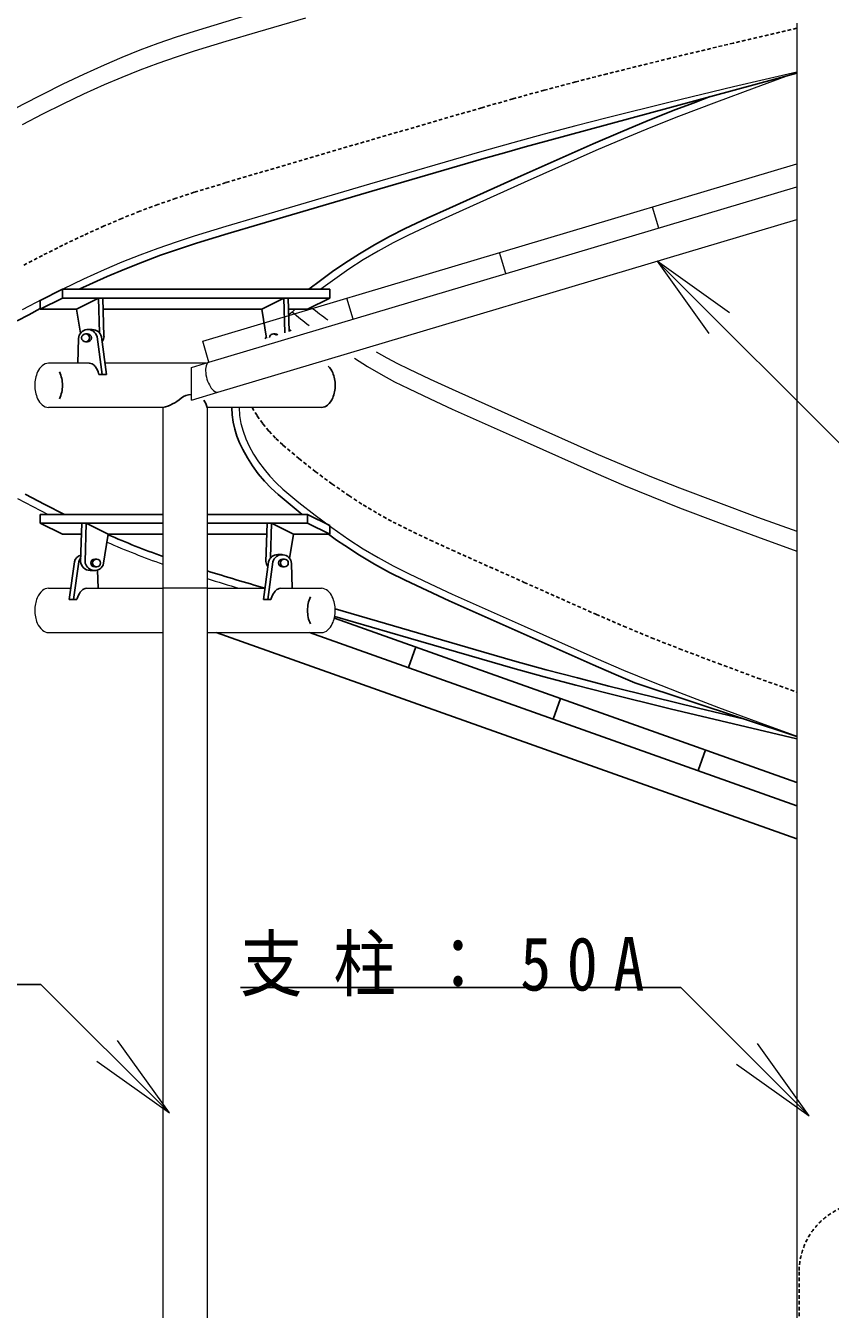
# Model space of a CAD drawing. Units: millimetres at full size; details may follow other scales. Extents: x 0 to 15000, y -1655 to 10280.
# Drawn here: x 1325 to 2424, y 2129 to 3884 of the extents above; entities that cross this region are included whole.
import ezdxf

# ---------------------------------------------------------------- set-up
doc = ezdxf.new("R2010")
doc.units = ezdxf.units.MM
doc.linetypes.add('USER4', pattern=[8, 5, -3])
for name, color, linetype, lineweight in [('外形', 2, 'Continuous', 25), ('文字', 2, 'Continuous', 13), ('補助', 2, 'Continuous', 25), ('隠線', 4, 'USER4', 25)]:
    doc.layers.add(name, color=color, linetype=linetype, lineweight=lineweight)
doc.styles.add('ＭＳ ゴシック', font='')
doc.styles.get('ＭＳ ゴシック').set_extended_font_data('MS Gothic')

# ---------------------------------------------------------------- blocks, each defined once
blk = doc.blocks.new('open_arrow')
at = {"color": 0, "linetype": 'Continuous', "lineweight": -2}
blk.add_lwpolyline([(7.5, 1.25), (0, 0), (7.5, -1.25)], dxfattribs=at)

msp = doc.modelspace()

# ---------------------------------------------------------------- linework, layer by layer
at = {"layer": '外形', "color": 7, "lineweight": 13}
for p, q in [((2378.245, 3887.167), (2378.245, 1587.167)), ((1566.623, 3452.498), (2378.245, 3694.727)), ((1575.203, 3423.751), (2378.245, 3663.419)), ((2189.547, 3607.102), (2180.967, 3635.849)), ((1587.415, 3382.835), (2378.245, 3618.858)), ((1980.835, 3544.812), (1972.255, 3573.559)), ((1772.123, 3482.522), (1763.543, 3511.269)), ((1575.203, 3423.751), (1566.623, 3452.498)), ((1411.812, 3422.417), (1356.161, 3422.417)), ((1570.734, 3422.417), (1433.289, 3422.417)), ((1551.18, 3416.582), (1575.203, 3423.751)), ((1551.18, 3372.02), (1551.18, 3416.582)), ((1551.18, 3372.02), (1587.415, 3382.835)), ((1512.22, 3361.917), (1356.161, 3361.917)), ((1512.22, 3361.917), (1512.22, 1587.167)), ((1728.779, 3361.917), (1572.72, 3361.917)), ((1572.72, 3361.917), (1572.72, 1587.167)), ((1356.161, 3114.734), (1386.44, 3114.734)), ((1407.918, 3114.734), (1512.22, 3114.734)), ((1572.72, 3114.734), (1512.22, 3114.734)), ((1572.72, 3114.734), (1651.65, 3114.734)), ((1673.128, 3114.734), (1728.779, 3114.734)), ((1356.161, 3054.234), (1512.22, 3054.234)), ((1572.72, 3054.234), (1728.779, 3054.234))]:
    msp.add_line(p, q, dxfattribs=at)
for points in [[(1775.795, 3941.436), (1708.756, 3921.787), (1641.735, 3902.078), (1598.419, 3889.152), (1555.196, 3875.917), (1530.203, 3867.852), (1505.401, 3859.217), (1480.803, 3850.016), (1456.423, 3840.254), (1432.272, 3829.936), (1403.871, 3817.088), (1375.723, 3803.694), (1347.838, 3789.76), (1320.227, 3775.291), (1292.901, 3760.292)], [(1707.137, 3894.111), (1641.735, 3874.878), (1598.419, 3861.952), (1555.196, 3848.717), (1530.203, 3840.652), (1505.401, 3832.017), (1480.803, 3822.816), (1456.423, 3813.054), (1432.272, 3802.736), (1403.871, 3789.888), (1375.723, 3776.494), (1347.838, 3762.56), (1320.227, 3748.091)], [(2378.245, 3820.237), (2291.736, 3800.017), (2205.361, 3779.235), (2119.122, 3757.892), (2076.122, 3746.892), (2033.224, 3735.499), (1990.431, 3723.716), (1947.748, 3711.542), (1794.696, 3666.965), (1641.735, 3622.078), (1598.419, 3609.152), (1555.196, 3595.917), (1530.203, 3587.852), (1505.401, 3579.217), (1480.803, 3570.016), (1456.423, 3560.254), (1432.272, 3549.936), (1403.871, 3537.088), (1375.723, 3523.694), (1347.838, 3509.76), (1320.227, 3495.291)], [(2371.874, 3817.21), (2320.007, 3798.441), (2268.298, 3779.245), (2216.748, 3759.622), (2178.873, 3744.671), (2141.245, 3729.106), (2103.875, 3712.932), (2005.752, 3669.301), (1907.786, 3625.317), (1877.602, 3611.488), (1847.581, 3597.307), (1826.67, 3586.804), (1806.159, 3575.541), (1786.075, 3563.534), (1766.445, 3550.797), (1753.454, 3541.867), (1740.615, 3532.72), (1727.931, 3523.36)], [(1773.859, 3429.191), (1791.763, 3417.885), (1810.031, 3407.177), (1828.644, 3397.081), (1847.581, 3387.607), (1877.482, 3373.477), (1907.548, 3359.7), (2005.632, 3315.663), (2103.875, 3271.982), (2141.584, 3255.666), (2179.556, 3239.972), (2217.78, 3224.903), (2271.098, 3204.651), (2324.587, 3184.859), (2378.245, 3165.526)], [(1803.585, 3438.063), (1818.048, 3429.931), (1832.716, 3422.177), (1847.581, 3414.807), (1877.482, 3400.677), (1907.548, 3386.9), (2005.632, 3342.863), (2103.875, 3299.182), (2141.584, 3282.866), (2179.556, 3267.172), (2217.78, 3252.103), (2271.098, 3231.851), (2324.587, 3212.059), (2378.245, 3192.726)], [(1616.265, 3361.917), (1617.125, 3350.918), (1618.963, 3340.038), (1621.762, 3329.366), (1625.501, 3318.985), (1630.151, 3308.979), (1636.263, 3298.076), (1643.048, 3287.578), (1650.477, 3277.525), (1658.522, 3267.959), (1667.151, 3258.916), (1676.33, 3250.432), (1698.052, 3232.151), (1720.317, 3214.535), (1743.103, 3197.599), (1766.39, 3181.359), (1786.034, 3168.613), (1806.132, 3156.595), (1826.657, 3145.321), (1847.581, 3134.807), (1877.482, 3120.677), (1907.548, 3106.9), (2005.632, 3062.863), (2103.875, 3019.182), (2141.584, 3002.866), (2179.556, 2987.172), (2217.78, 2972.103), (2271.098, 2951.851), (2324.587, 2932.059), (2378.245, 2912.726)], [(1313.605, 3237.615), (1334.473, 3226.493), (1355.503, 3215.677)]]:
    msp.add_lwpolyline(points, dxfattribs=at)
for centre, radius, start, end in [((2292.802, 2771.218), 940.636, 129.58049, 130.31864), ((2292.425, 4213.261), 940.061, 230.06416, 231.86545), ((2292.425, 4240.461), 940.061, 232.09668, 233.83495), ((1806.892, 3331.214), 199.215, 140.3344, 141.2935), ((1356.6, 3408.462), 13.962, 91.80343, 131.59989), ((1576.739, 3419.015), 4.979, 107.96539, 158.54583), ((1380.49, 3392.633), 43.208, 155.36142, 180.61801), ((1363.897, 3400.244), 24.952, 131.59989, 155.36142), ((1592.607, 3412.779), 22.029, 158.54583, 181.8607), ((1614.29, 3413.483), 43.723, 181.8607, 197.0537), ((1380.49, 3391.701), 43.208, 179.38199, 204.63858), ((1614.481, 3412.846), 43.723, 196.1818, 211.37481), ((1595.958, 3401.551), 22.029, 211.37481, 234.68968), ((1363.897, 3384.091), 24.952, 204.63858, 228.40011), ((1586.103, 3387.638), 4.979, 234.68968, 285.27011), ((1356.6, 3375.873), 13.962, 228.40011, 268.19657), ((1894.87, 4228.8), 1146.84, 246.40902, 250.50917), ((3434.698, 9194.45), 6345.758, 252.93713, 253.35052), ((1365.261, 3091.461), 26.665, 131.24306, 157.42476), ((1356.25, 3101.738), 12.996, 90.39155, 131.24306), ((1728.339, 3100.779), 13.962, 48.40011, 88.19657), ((1721.043, 3092.561), 24.952, 24.63858, 48.40011), ((1381.076, 3084.885), 43.793, 157.42476, 180.52452), ((1704.449, 3084.95), 43.208, 359.38199, 24.63858), ((1381.076, 3084.084), 43.793, 179.47548, 202.57524), ((1704.449, 3084.018), 43.208, 335.36142, 0.61801), ((1365.261, 3077.508), 26.665, 202.57524, 228.75694), ((1356.25, 3067.231), 12.996, 228.75694, 269.60845), ((1728.339, 3068.19), 13.962, 271.80343, 311.59989), ((1721.043, 3076.408), 24.952, 311.59989, 335.36142)]:
    msp.add_arc(centre, radius, start, end, dxfattribs=at)
at = {"layer": '文字'}
for p, q in [((2187.33, 3561.88), (2579.882, 3169.328)), ((1521.211, 2397.774), (1345.78, 2573.204)), ((2394.992, 2393.538), (2219.562, 2568.968))]:
    msp.add_line(p, q, dxfattribs=at)
at = {"layer": '文字', "lineweight": 25}
for p, q in [((744.396, 2573.204), (1345.78, 2573.204)), ((1618.178, 2568.968), (2219.562, 2568.968))]:
    msp.add_line(p, q, dxfattribs=at)
at = {"layer": '補助'}
for p, q in [((2035.834, 3725.846), (2378.245, 3818.942)), ((1344.787, 3508.194), (1375.037, 3523.36)), ((1344.787, 3496.194), (1375.037, 3511.36)), ((1375.037, 3523.36), (1740.153, 3523.36)), ((1375.037, 3511.36), (1375.037, 3523.36)), ((1375.037, 3511.36), (1740.153, 3511.36)), ((1424.371, 3511.36), (1394.121, 3496.194)), ((1425.669, 3463.856), (1424.371, 3511.36)), ((1431.843, 3458.69), (1430.405, 3511.36)), ((1677.515, 3511.36), (1647.265, 3496.194)), ((1678.809, 3463.96), (1677.515, 3511.36)), ((1684.794, 3465.747), (1683.548, 3511.36)), ((1740.153, 3511.36), (1709.903, 3496.194)), ((1740.153, 3523.36), (1740.153, 3511.36)), ((1344.787, 3496.194), (1344.787, 3508.194)), ((1344.787, 3496.194), (1394.121, 3496.194)), ((1394.121, 3496.194), (1399.578, 3463.302)), ((1430.819, 3496.194), (1647.265, 3496.194)), ((1647.265, 3496.194), (1653.848, 3456.511)), ((1683.962, 3496.194), (1709.903, 3496.194)), ((1409.199, 3462.392), (1406.706, 3462.392)), ((1415.862, 3468.394), (1409.829, 3468.394)), ((1429.363, 3406.951), (1422.334, 3458.547)), ((1435.397, 3406.951), (1428.367, 3458.547)), ((1665.747, 3462.392), (1663.254, 3462.392)), ((1395.879, 3422.417), (1396.979, 3456.113)), ((1409.199, 3451.644), (1406.706, 3451.644)), ((1424.988, 3406.951), (1435.397, 3406.951)), ((1512.22, 3215.677), (1344.787, 3215.677)), ((1344.787, 3215.677), (1344.787, 3203.677)), ((1709.903, 3215.677), (1572.72, 3215.677)), ((1740.153, 3200.511), (1709.903, 3215.677)), ((1709.903, 3203.677), (1709.903, 3215.677)), ((1512.22, 3203.677), (1344.787, 3203.677)), ((1344.787, 3203.677), (1375.037, 3188.511)), ((1399.953, 3151.007), (1401.392, 3203.677)), ((1405.986, 3151.007), (1407.425, 3203.677)), ((1407.425, 3203.677), (1437.675, 3188.511)), ((1709.903, 3203.677), (1572.72, 3203.677)), ((1653.096, 3151.007), (1654.535, 3203.677)), ((1659.271, 3156.173), (1660.568, 3203.677)), ((1660.568, 3203.677), (1690.818, 3188.511)), ((1740.153, 3188.511), (1709.903, 3203.677)), ((1740.153, 3188.511), (1740.153, 3200.511)), ((1400.978, 3188.511), (1375.037, 3188.511)), ((1437.675, 3188.511), (1430.661, 3146.23)), ((1512.22, 3188.511), (1437.675, 3188.511)), ((1654.121, 3188.511), (1572.72, 3188.511)), ((1690.818, 3188.511), (1685.361, 3155.619)), ((1740.153, 3188.511), (1690.818, 3188.511)), ((1669.077, 3160.711), (1675.111, 3160.711)), ((1384.333, 3099.268), (1391.363, 3150.864)), ((1390.367, 3099.268), (1397.396, 3150.864)), ((1419.193, 3154.709), (1421.686, 3154.709)), ((1419.193, 3143.961), (1421.686, 3143.961)), ((1649.543, 3099.268), (1656.573, 3150.864)), ((1655.577, 3099.268), (1662.606, 3150.864)), ((1675.741, 3154.709), (1678.234, 3154.709)), ((1675.741, 3143.961), (1678.234, 3143.961)), ((1689.061, 3114.734), (1687.961, 3148.43)), ((1419.009, 3139.079), (1412.778, 3139.134)), ((1423.851, 3114.734), (1423.035, 3139.715)), ((1394.742, 3099.268), (1384.333, 3099.268)), ((1659.951, 3099.268), (1649.543, 3099.268)), ((1746.487, 3074.03), (2378.245, 2849.388)), ((1585.044, 3054.234), (2378.245, 2772.187)), ((1712.614, 3054.234), (2378.245, 2817.548)), ((1847.566, 3006.248), (1857.617, 3034.514)), ((2156.718, 2985.699), (2378.245, 2912.143)), ((2045.429, 2935.891), (2055.48, 2964.158)), ((2243.293, 2865.535), (2253.344, 2893.801))]:
    msp.add_line(p, q, dxfattribs=at)
for points in [[(2259.875, 3786.76), (2236.497, 3777.9), (2213.152, 3768.953), (2175.125, 3753.942), (2137.348, 3738.315), (2099.829, 3722.077), (2001.672, 3678.431), (1903.674, 3634.433), (1873.383, 3620.554), (1843.257, 3606.324), (1822.019, 3595.656), (1801.186, 3584.217), (1780.787, 3572.021), (1760.849, 3559.085), (1744.123, 3547.53), (1727.648, 3535.62), (1711.431, 3523.36)], [(2035.834, 3725.846), (2007.353, 3718.05), (1978.919, 3710.081), (1950.535, 3701.938), (1797.502, 3657.366), (1644.56, 3612.485), (1601.312, 3599.579), (1558.158, 3586.366), (1533.383, 3578.371), (1508.797, 3569.811), (1484.414, 3560.69), (1460.246, 3551.014), (1436.306, 3540.786), (1417.162, 3532.197), (1398.133, 3523.36)], [(1344.787, 3496.939), (1329.03, 3488.657), (1313.366, 3480.202)], [(1606.27, 3361.583), (1606.972, 3351.669), (1608.408, 3341.834), (1610.57, 3332.133), (1613.448, 3322.62), (1617.024, 3313.347), (1621.279, 3304.365), (1627.698, 3292.914), (1634.823, 3281.889), (1642.625, 3271.332), (1651.074, 3261.286), (1660.137, 3251.789), (1669.777, 3242.879), (1680.577, 3233.648), (1691.514, 3224.58), (1702.585, 3215.677)], [(1324.253, 3243.232), (1350.977, 3229.202), (1377.96, 3215.677)], [(1738.612, 3188.511), (1749.648, 3180.712), (1760.794, 3173.071), (1780.746, 3160.125), (1801.158, 3147.92), (1822.004, 3136.47), (1843.255, 3125.791), (1873.263, 3111.611), (1903.435, 3097.785), (2001.553, 3053.733), (2099.829, 3010.037), (2128.199, 2997.693), (2156.718, 2985.699)], [(1746.969, 3076.339), (1847.339, 3046.999), (1947.748, 3017.792), (1990.431, 3005.618), (2033.224, 2993.835), (2076.122, 2982.442), (2119.122, 2971.442), (2205.361, 2950.099), (2291.736, 2929.317), (2378.245, 2909.097)], [(1747.627, 3086.567), (1849.061, 3056.913), (1950.535, 3027.396), (1993.13, 3015.247), (2035.834, 3003.488), (2078.644, 2992.119), (2121.556, 2981.142), (2182.67, 2965.955), (2243.853, 2951.051), (2305.104, 2936.429)]]:
    msp.add_lwpolyline(points, dxfattribs=at)
for centre in [(1406.706, 3457.018), (1421.686, 3149.335), (1678.234, 3149.335)]:
    msp.add_circle(centre, 5.374, dxfattribs=at)
for centre, radius, start, end in [((1409.829, 3455.531), 12.863, 13.56101, 177.40649), ((1409.199, 3457.018), 5.374, 270, 90), ((1415.862, 3455.531), 12.863, 13.56101, 90), ((1419.018, 3459.68), 12.863, 322.85005, 357.40649), ((1663.254, 3457.018), 5.374, 40.83144, 172.40406), ((1665.747, 3457.018), 5.374, 49.49224, 90), ((1681.072, 3455.531), 12.863, 59.32394, 73.45149), ((1411.808, 3414.481), 7.937, 60.40272, 90.0265), ((1408.878, 3409.323), 13.869, 34.9705, 60.40272), ((1331.832, 3392.633), 43.208, 359.38199, 24.63858), ((1394.357, 3399.166), 31.59, 17.06635, 34.9705), ((1372.983, 3392.604), 53.948, 15.42315, 17.06635), ((1719.679, 3399.144), 26.665, 22.57524, 46.53157), ((1703.863, 3392.568), 43.793, 359.47548, 22.57524), ((1331.832, 3391.701), 43.208, 335.36142, 0.61801), ((1703.863, 3391.767), 43.793, 337.42476, 0.52452), ((1499.988, 3417.123), 56.544, 282.49336, 311.00155), ((1551.18, 3357.599), 21.968, 90, 129.91172), ((1551.18, 3357.599), 21.968, 11.33704, 40.08834), ((1719.679, 3385.191), 26.665, 311.24306, 337.42476), ((1728.69, 3374.914), 12.996, 270.39155, 311.24306), ((1894.87, 4228.8), 1136.84, 246.28173, 250.33069), ((1403.867, 3147.848), 12.863, 106.54851, 166.43899), ((1669.077, 3147.848), 12.863, 90, 166.43899), ((1675.111, 3147.848), 12.863, 2.59351, 166.43899), ((1409.901, 3147.848), 12.863, 139.67397, 166.43899), ((1412.778, 3151.997), 12.863, 182.59351, 270), ((1419.009, 3152.147), 13.068, 183.21247, 333.07699), ((1419.193, 3149.335), 5.374, 90, 270), ((1665.921, 3151.997), 12.863, 182.59351, 217.14995), ((1675.741, 3149.335), 5.374, 90, 270), ((3434.698, 9194.45), 6335.758, 252.90937, 253.6547), ((1425.373, 3091.483), 31.59, 145.0295, 162.93365), ((1410.851, 3101.64), 13.869, 119.59728, 145.0295), ((1407.922, 3106.797), 7.937, 89.9735, 119.59728), ((1690.583, 3091.483), 31.59, 145.0295, 162.93365), ((1676.061, 3101.64), 13.869, 119.59728, 145.0295), ((1673.132, 3106.797), 7.937, 89.9735, 119.59728), ((1446.747, 3084.921), 53.948, 162.93365, 164.57685), ((1711.957, 3084.921), 53.948, 162.93365, 164.57685), ((1753.108, 3084.95), 43.208, 155.36142, 180.61801), ((1753.108, 3084.018), 43.208, 179.38199, 204.63858)]:
    msp.add_arc(centre, radius, start, end, dxfattribs=at)
at = {"layer": '隠線'}
msp.add_line((2381.295, 2180.685), (2381.295, 1977.167), dxfattribs=at)
for points in [[(2378.245, 3880.237), (2291.736, 3860.017), (2205.361, 3839.235), (2119.122, 3817.892), (2076.122, 3806.892), (2033.224, 3795.499), (1990.431, 3783.716), (1947.748, 3771.542), (1794.696, 3726.965), (1641.735, 3682.078), (1598.419, 3669.152), (1555.196, 3655.917), (1530.203, 3647.852), (1505.401, 3639.217), (1480.803, 3630.016), (1456.423, 3620.254), (1432.272, 3609.936), (1403.871, 3597.088), (1375.723, 3583.694), (1347.838, 3569.76), (1320.227, 3555.291)], [(1634.006, 3361.917), (1641.046, 3350.527), (1648.835, 3339.635), (1657.339, 3329.292), (1666.517, 3319.542), (1676.33, 3310.432), (1698.052, 3292.151), (1720.317, 3274.535), (1743.103, 3257.599), (1766.39, 3241.359), (1786.034, 3228.613), (1806.132, 3216.595), (1826.657, 3205.321), (1847.581, 3194.807), (1877.482, 3180.677), (1907.548, 3166.9), (2005.632, 3122.863), (2103.875, 3079.182), (2141.584, 3062.866), (2179.556, 3047.172), (2217.78, 3032.103), (2271.098, 3011.851), (2324.587, 2992.059), (2378.245, 2972.726)]]:
    msp.add_lwpolyline(points, dxfattribs=at)
msp.add_arc((2476.895, 2180.223), 95.6, 113.51934, 180, dxfattribs=at)

# ---------------------------------------------------------------- block references
at = {"layer": '文字', "xscale": 16, "yscale": 16}
for p, rotation in [((2187.33, 3561.88), 315), ((1521.211, 2397.774), 135), ((2394.992, 2393.538), 135)]:
    msp.add_blockref('open_arrow', p, dxfattribs=dict(at, rotation=rotation))

# ---------------------------------------------------------------- texts
at = {"layer": '文字', "insert": (1617.882, 2556.612), "char_height": 73.31, "attachment_point": 7, "style": 'ＭＳ ゴシック'}
msp.add_mtext('\\T1.5;\\W0.85;支柱：50A', dxfattribs=at)

doc.saveas('drawing.dxf')
